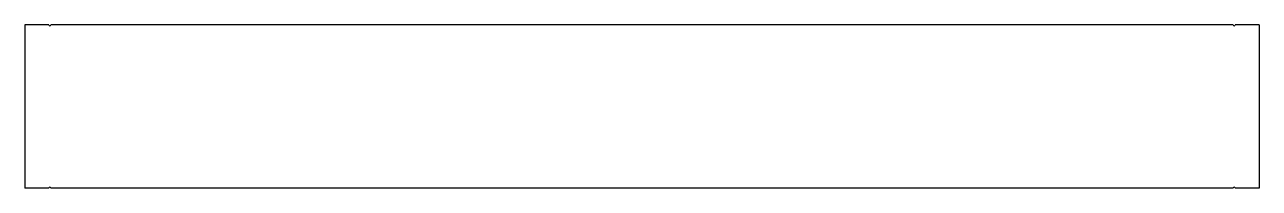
# Model space of a CAD drawing. Header units: millimetres. Extents: x -566 to 566, y -75 to 75.
import ezdxf

# ---------------------------------------------------------------- set-up
doc = ezdxf.new("R2010")
doc.units = ezdxf.units.MM

msp = doc.modelspace()

# ---------------------------------------------------------------- linework, layer by layer
at = {"color": 7, "linetype": 'Continuous', "lineweight": 25}
for p, q in [((-566, 75), (-566, -75)), ((-544, 75), (-566, 75)), ((542, 75), (-542, 75)), ((566, 75), (544, 75)), ((566, 75), (566, -75)), ((-544, -75), (-566, -75)), ((542, -75), (-542, -75)), ((566, -75), (544, -75))]:
    msp.add_line(p, q, dxfattribs=at)
for centre, start, end in [((-543, 75), 180, 0), ((543, 75), 180, 0), ((-543, -75), 0, 180), ((543, -75), 0, 180)]:
    msp.add_arc(centre, 1, start, end, dxfattribs=at)

doc.saveas('drawing.dxf')
